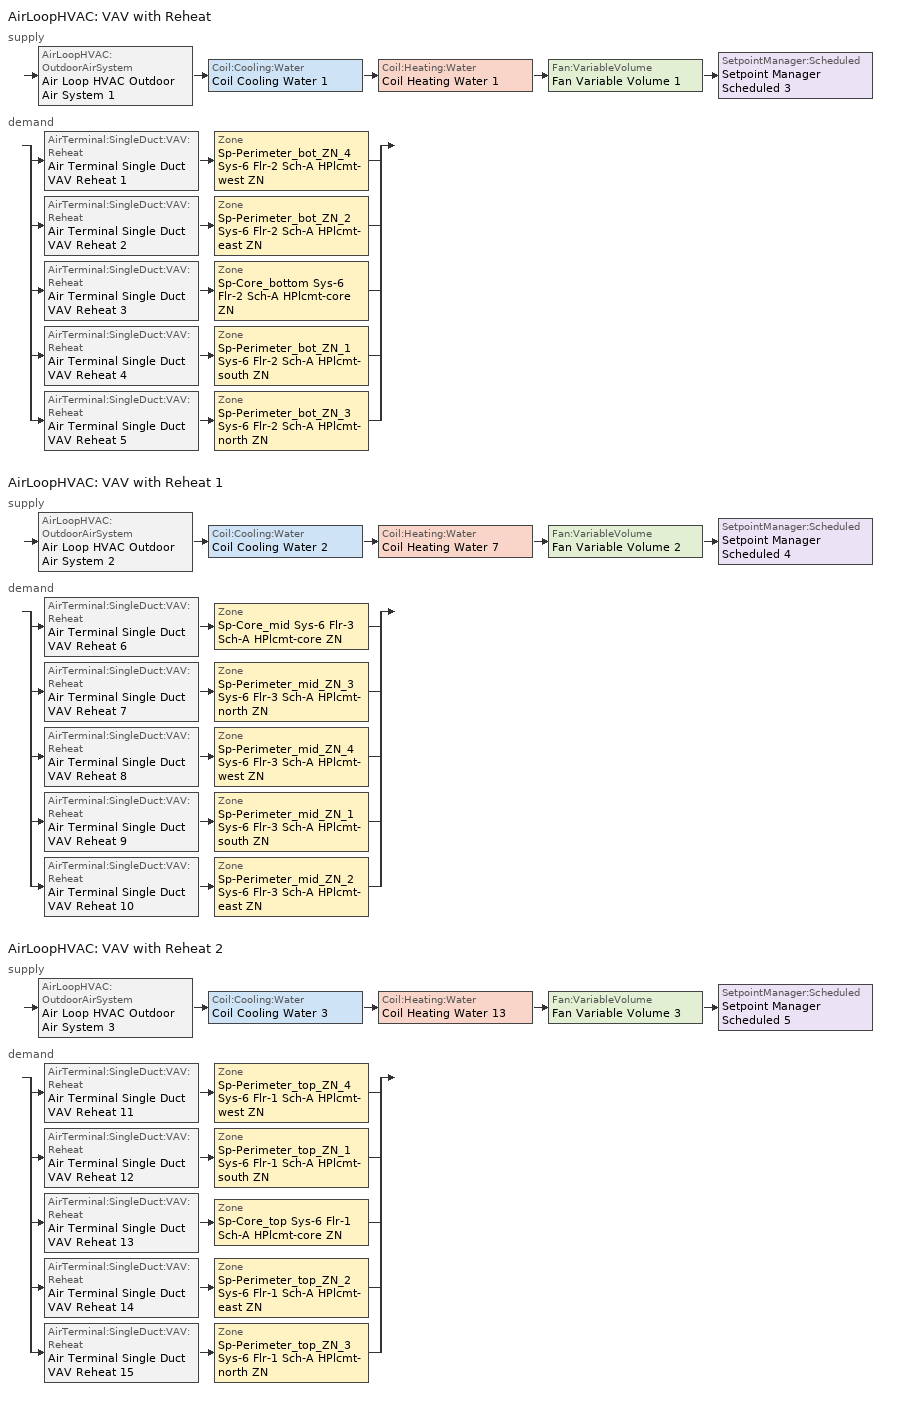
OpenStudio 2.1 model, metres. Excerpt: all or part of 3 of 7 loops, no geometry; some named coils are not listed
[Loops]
AirLoopHVAC 'VAV with Reheat'
 supply: AirLoopHVAC:OutdoorAirSystem 'Air Loop HVAC Outdoor Air System 1' > Coil:Cooling:Water 'Coil Cooling Water 1' > Coil:Heating:Water 'Coil Heating Water 1' > Fan:VariableVolume 'Fan Variable Volume 1' > SetpointManager:Scheduled 'Setpoint Manager Scheduled 3'
 demand: split
  | AirTerminal:SingleDuct:VAV:Reheat 'Air Terminal Single Duct VAV Reheat 1' > Zone 'Sp-Perimeter_bot_ZN_4 Sys-6 Flr-2 Sch-A HPlcmt-west ZN'
  | AirTerminal:SingleDuct:VAV:Reheat 'Air Terminal Single Duct VAV Reheat 2' > Zone 'Sp-Perimeter_bot_ZN_2 Sys-6 Flr-2 Sch-A HPlcmt-east ZN'
  | AirTerminal:SingleDuct:VAV:Reheat 'Air Terminal Single Duct VAV Reheat 3' > Zone 'Sp-Core_bottom Sys-6 Flr-2 Sch-A HPlcmt-core ZN'
  | AirTerminal:SingleDuct:VAV:Reheat 'Air Terminal Single Duct VAV Reheat 4' > Zone 'Sp-Perimeter_bot_ZN_1 Sys-6 Flr-2 Sch-A HPlcmt-south ZN'
  | AirTerminal:SingleDuct:VAV:Reheat 'Air Terminal Single Duct VAV Reheat 5' > Zone 'Sp-Perimeter_bot_ZN_3 Sys-6 Flr-2 Sch-A HPlcmt-north ZN'
AirLoopHVAC 'VAV with Reheat 1'
 supply: AirLoopHVAC:OutdoorAirSystem 'Air Loop HVAC Outdoor Air System 2' > Coil:Cooling:Water 'Coil Cooling Water 2' > Coil:Heating:Water 'Coil Heating Water 7' > Fan:VariableVolume 'Fan Variable Volume 2' > SetpointManager:Scheduled 'Setpoint Manager Scheduled 4'
 demand: split
  | AirTerminal:SingleDuct:VAV:Reheat 'Air Terminal Single Duct VAV Reheat 6' > Zone 'Sp-Core_mid Sys-6 Flr-3 Sch-A HPlcmt-core ZN'
  | AirTerminal:SingleDuct:VAV:Reheat 'Air Terminal Single Duct VAV Reheat 7' > Zone 'Sp-Perimeter_mid_ZN_3 Sys-6 Flr-3 Sch-A HPlcmt-north ZN'
  | AirTerminal:SingleDuct:VAV:Reheat 'Air Terminal Single Duct VAV Reheat 8' > Zone 'Sp-Perimeter_mid_ZN_4 Sys-6 Flr-3 Sch-A HPlcmt-west ZN'
  | AirTerminal:SingleDuct:VAV:Reheat 'Air Terminal Single Duct VAV Reheat 9' > Zone 'Sp-Perimeter_mid_ZN_1 Sys-6 Flr-3 Sch-A HPlcmt-south ZN'
  | AirTerminal:SingleDuct:VAV:Reheat 'Air Terminal Single Duct VAV Reheat 10' > Zone 'Sp-Perimeter_mid_ZN_2 Sys-6 Flr-3 Sch-A HPlcmt-east ZN'
AirLoopHVAC 'VAV with Reheat 2'
 supply: AirLoopHVAC:OutdoorAirSystem 'Air Loop HVAC Outdoor Air System 3' > Coil:Cooling:Water 'Coil Cooling Water 3' > Coil:Heating:Water 'Coil Heating Water 13' > Fan:VariableVolume 'Fan Variable Volume 3' > SetpointManager:Scheduled 'Setpoint Manager Scheduled 5'
 demand: split
  | AirTerminal:SingleDuct:VAV:Reheat 'Air Terminal Single Duct VAV Reheat 11' > Zone 'Sp-Perimeter_top_ZN_4 Sys-6 Flr-1 Sch-A HPlcmt-west ZN'
  | AirTerminal:SingleDuct:VAV:Reheat 'Air Terminal Single Duct VAV Reheat 12' > Zone 'Sp-Perimeter_top_ZN_1 Sys-6 Flr-1 Sch-A HPlcmt-south ZN'
  | AirTerminal:SingleDuct:VAV:Reheat 'Air Terminal Single Duct VAV Reheat 13' > Zone 'Sp-Core_top Sys-6 Flr-1 Sch-A HPlcmt-core ZN'
  | AirTerminal:SingleDuct:VAV:Reheat 'Air Terminal Single Duct VAV Reheat 14' > Zone 'Sp-Perimeter_top_ZN_2 Sys-6 Flr-1 Sch-A HPlcmt-east ZN'
  | AirTerminal:SingleDuct:VAV:Reheat 'Air Terminal Single Duct VAV Reheat 15' > Zone 'Sp-Perimeter_top_ZN_3 Sys-6 Flr-1 Sch-A HPlcmt-north ZN'
[Sizing:Zone] Zone Cooling Design Supply Air Temperature Input Method=SupplyAirTemperature; Zone Cooling Design Supply Air Temperature {C}=13; Zone Cooling Design Supply Air Temperature Difference {deltaC}=11.11; Zone Heating Design Supply Air Temperature Input Method=SupplyAirTemperature; Zone Heating Design Supply Air Temperature {C}=43; Zone Heating Design Supply Air Temperature Difference {deltaC}=11.11; Zone Cooling Design Supply Air Humidity Ratio {kg-H2O/kg-air}=0.0085; Zone Heating Design Supply Air Humidity Ratio {kg-H2O/kg-air}=0.008; Zone Heating Sizing Factor=1.3; Zone Cooling Sizing Factor=1.1; Cooling Design Air Flow Method=DesignDay; Heating Design Air Flow Method=DesignDay; Account for Dedicated Outdoor Air System=No; Dedicated Outdoor Air System Control Strategy=NeutralSupplyAir; Dedicated Outdoor Air Low Setpoint Temperature for Design {C}=autosize; Dedicated Outdoor Air High Setpoint Temperature for Design {C}=autosize
Sp-Perimeter_top_ZN_3 Sys-6 Flr-1 Sch-A HPlcmt-north ZN; Sp-Perimeter_top_ZN_2 Sys-6 Flr-1 Sch-A HPlcmt-east ZN; Sp-Perimeter_top_ZN_4 Sys-6 Flr-1 Sch-A HPlcmt-west ZN; Sp-Perimeter_top_ZN_1 Sys-6 Flr-1 Sch-A HPlcmt-south ZN; Sp-Core_top Sys-6 Flr-1 Sch-A HPlcmt-core ZN; Sp-Perimeter_bot_ZN_3 Sys-6 Flr-2 Sch-A HPlcmt-north ZN; Sp-Perimeter_bot_ZN_2 Sys-6 Flr-2 Sch-A HPlcmt-east ZN; Sp-Perimeter_bot_ZN_4 Sys-6 Flr-2 Sch-A HPlcmt-west ZN; Sp-Perimeter_bot_ZN_1 Sys-6 Flr-2 Sch-A HPlcmt-south ZN; Sp-Core_bottom Sys-6 Flr-2 Sch-A HPlcmt-core ZN; Sp-Perimeter_mid_ZN_3 Sys-6 Flr-3 Sch-A HPlcmt-north ZN; Sp-Perimeter_mid_ZN_2 Sys-6 Flr-3 Sch-A HPlcmt-east ZN; Sp-Perimeter_mid_ZN_4 Sys-6 Flr-3 Sch-A HPlcmt-west ZN; Sp-Perimeter_mid_ZN_1 Sys-6 Flr-3 Sch-A HPlcmt-south ZN; Sp-Core_mid Sys-6 Flr-3 Sch-A HPlcmt-core ZN
[Zone equipment]
Sp-Perimeter_top_ZN_3 Sys-6 Flr-1 Sch-A HPlcmt-north ZN: Air Terminal Single Duct VAV Reheat 15, Zone HVAC Baseboard Convective Water 15
Sp-Perimeter_top_ZN_2 Sys-6 Flr-1 Sch-A HPlcmt-east ZN: Air Terminal Single Duct VAV Reheat 14, Zone HVAC Baseboard Convective Water 14
Sp-Perimeter_top_ZN_4 Sys-6 Flr-1 Sch-A HPlcmt-west ZN: Air Terminal Single Duct VAV Reheat 11, Zone HVAC Baseboard Convective Water 11
Sp-Perimeter_top_ZN_1 Sys-6 Flr-1 Sch-A HPlcmt-south ZN: Air Terminal Single Duct VAV Reheat 12, Zone HVAC Baseboard Convective Water 12
Sp-Core_top Sys-6 Flr-1 Sch-A HPlcmt-core ZN: Air Terminal Single Duct VAV Reheat 13, Zone HVAC Baseboard Convective Water 13
Sp-Perimeter_bot_ZN_3 Sys-6 Flr-2 Sch-A HPlcmt-north ZN: Air Terminal Single Duct VAV Reheat 5, Zone HVAC Baseboard Convective Water 5
Sp-Perimeter_bot_ZN_2 Sys-6 Flr-2 Sch-A HPlcmt-east ZN: Air Terminal Single Duct VAV Reheat 2, Zone HVAC Baseboard Convective Water 2
Sp-Perimeter_bot_ZN_4 Sys-6 Flr-2 Sch-A HPlcmt-west ZN: Air Terminal Single Duct VAV Reheat 1, Zone HVAC Baseboard Convective Water 1
Sp-Perimeter_bot_ZN_1 Sys-6 Flr-2 Sch-A HPlcmt-south ZN: Air Terminal Single Duct VAV Reheat 4, Zone HVAC Baseboard Convective Water 4
Sp-Core_bottom Sys-6 Flr-2 Sch-A HPlcmt-core ZN: Air Terminal Single Duct VAV Reheat 3, Zone HVAC Baseboard Convective Water 3
Sp-Perimeter_mid_ZN_3 Sys-6 Flr-3 Sch-A HPlcmt-north ZN: Air Terminal Single Duct VAV Reheat 7, Zone HVAC Baseboard Convective Water 7
Sp-Perimeter_mid_ZN_2 Sys-6 Flr-3 Sch-A HPlcmt-east ZN: Air Terminal Single Duct VAV Reheat 10, Zone HVAC Baseboard Convective Water 10
Sp-Perimeter_mid_ZN_4 Sys-6 Flr-3 Sch-A HPlcmt-west ZN: Air Terminal Single Duct VAV Reheat 8, Zone HVAC Baseboard Convective Water 8
Sp-Perimeter_mid_ZN_1 Sys-6 Flr-3 Sch-A HPlcmt-south ZN: Air Terminal Single Duct VAV Reheat 9, Zone HVAC Baseboard Convective Water 9
Sp-Core_mid Sys-6 Flr-3 Sch-A HPlcmt-core ZN: Air Terminal Single Duct VAV Reheat 6, Zone HVAC Baseboard Convective Water 6
[SetpointManager:Scheduled] Control Variable=Temperature
Name | Schedule
Setpoint Manager Scheduled 3 | Supply Air Temp
Setpoint Manager Scheduled 4 | Supply Air Temp 1
Setpoint Manager Scheduled 5 | Supply Air Temp 2
[AirLoopHVAC] Design Supply Air Flow Rate {m3/s}=AutoSize
Name | Availability Schedule | Availability Manager
VAV with Reheat | VAV with Reheat Occ Sch | Availability Manager Night Cycle 1
VAV with Reheat 1 | VAV with Reheat 1 Occ Sch | Availability Manager Night Cycle 2
VAV with Reheat 2 | VAV with Reheat 2 Occ Sch | Availability Manager Night Cycle 3
[Sizing:System] Type of Load to Size On=Sensible; Design Outdoor Air Flow Rate {m3/s}=Autosize; Minimum System Air Flow Ratio=0.3; Preheat Design Temperature {C}=7; Preheat Design Humidity Ratio {kg-H2O/kg-Air}=0.008; Precool Design Temperature {C}=13; Precool Design Humidity Ratio {kg-H2O/kg-Air}=0.008; Central Cooling Design Supply Air Temperature {C}=13; Central Heating Design Supply Air Temperature {C}=13.1; Sizing Option=NonCoincident; 100% Outdoor Air in Cooling=No; 100% Outdoor Air in Heating=No; Central Cooling Design Supply Air Humidity Ratio {kg-H2O/kg-Air}=0.0085; Central Heating Design Supply Air Humidity Ratio {kg-H2O/kg-Air}=0.008; Cooling Design Air Flow Method=DesignDay; Cooling Design Air Flow Rate {m3/s}=0; Heating Design Air Flow Method=DesignDay; Heating Design Air Flow Rate {m3/s}=0; System Outdoor Air Method=ZoneSum; Zone Maximum Outdoor Air Fraction=1; Cooling Supply Air Flow Rate Per Floor Area {m3/s-m2}=0.00996765; Cooling Fraction of Autosized Cooling Supply Air Flow Rate=1; Cooling Supply Air Flow Rate Per Unit Cooling Capacity {m3/s-W}=3.94755e-05; Heating Supply Air Flow Rate Per Floor Area {m3/s-m2}=0.00996765; Heating Fraction of Autosized Heating Supply Air Flow Rate=1; Heating Fraction of Autosized Cooling Supply Air Flow Rate=1; Heating Supply Air Flow Rate Per Unit Heating Capacity {m3/s-W}=3.15882e-05; Cooling Design Capacity Method=CoolingDesignCapacity; Cooling Design Capacity {W}=autosize; Cooling Design Capacity Per Floor Area {W/m2}=234.7; Fraction of Autosized Cooling Design Capacity=1; Heating Design Capacity Method=HeatingDesignCapacity; Heating Design Capacity {W}=autosize; Heating Design Capacity Per Floor Area {W/m2}=157; Fraction of Autosized Heating Design Capacity=1; Central Cooling Capacity Control Method=OnOff
VAV with Reheat; VAV with Reheat 1; VAV with Reheat 2
[Fan:VariableVolume] Availability Schedule=Always On Discrete; Fan Efficiency=0.549965; Pressure Rise {Pa}=1458.33; Maximum Flow Rate {m3/s}=Autosize; Fan Power Minimum Flow Rate Input Method=Fraction; Fan Power Minimum Flow Fraction=0.5; Fan Power Minimum Air Flow Rate {m3/s}=0; Motor Efficiency=0.8461; Motor In Airstream Fraction=1; Fan Power Coefficient 1=-4.1457; Fan Power Coefficient 2=16.803; Fan Power Coefficient 3=-19.471; Fan Power Coefficient 4=7.8488; Fan Power Coefficient 5=0
Fan Variable Volume 1; Fan Variable Volume 2; Fan Variable Volume 3
[Controller:OutdoorAir] Minimum Outdoor Air Flow Rate {m3/s}=0; Maximum Outdoor Air Flow Rate {m3/s}=Autosize; Economizer Control Type=DifferentialEnthalpy; Economizer Control Action Type=ModulateFlow; Lockout Type=NoLockout; Minimum Limit Type=FixedMinimum; High Humidity Control=No; Heat Recovery Bypass Control Type=BypassWhenWithinEconomizerLimits
Name | Minimum Outdoor Air Schedule | Controller Mechanical Ventilation
Controller Outdoor Air 1 | VAV with Reheat Occ Sch | Controller Mechanical Ventilation 1
Controller Outdoor Air 2 | VAV with Reheat 1 Occ Sch | Controller Mechanical Ventilation 2
Controller Outdoor Air 3 | VAV with Reheat 2 Occ Sch | Controller Mechanical Ventilation 3
[Controller:MechanicalVentilation] Availability Schedule=Always On Discrete; System Outdoor Air Method=ZoneSum
Controller Mechanical Ventilation 1; Controller Mechanical Ventilation 2; Controller Mechanical Ventilation 3
[AirLoopHVAC:OutdoorAirSystem]
Name | Controller
Air Loop HVAC Outdoor Air System 1 | Controller Outdoor Air 1
Air Loop HVAC Outdoor Air System 2 | Controller Outdoor Air 2
Air Loop HVAC Outdoor Air System 3 | Controller Outdoor Air 3
[AirTerminal:SingleDuct:VAV:Reheat] Availability Schedule=Always On Discrete; Maximum Air Flow Rate {m3/s}=AutoSize; Zone Minimum Air Flow Input Method=Constant; Constant Minimum Air Flow Fraction=0.3; Maximum Hot Water or Steam Flow Rate {m3/s}=AutoSize; Minimum Hot Water or Steam Flow Rate {m3/s}=0; Convergence Tolerance=0.001; Damper Heating Action=Normal; Maximum Flow per Zone Floor Area During Reheat {m3/s-m2}=AutoSize; Maximum Flow Fraction During Reheat=AutoSize; Maximum Reheat Air Temperature {C}=43; Control For Outdoor Air=No
Name | Fixed Minimum Air Flow Rate {m3/s} | Reheat Coil
Air Terminal Single Duct VAV Reheat 1 | 0.262507 | Coil Heating Water 2
Air Terminal Single Duct VAV Reheat 2 | 0.262524 | Coil Heating Water 3
Air Terminal Single Duct VAV Reheat 3 | 1.96707 | Coil Heating Water 4
Air Terminal Single Duct VAV Reheat 4 | 0.414676 | Coil Heating Water 5
Air Terminal Single Duct VAV Reheat 5 | 0.414676 | Coil Heating Water 6
Air Terminal Single Duct VAV Reheat 6 | 1.96707 | Coil Heating Water 8
Air Terminal Single Duct VAV Reheat 7 | 0.414676 | Coil Heating Water 9
Air Terminal Single Duct VAV Reheat 8 | 0.262507 | Coil Heating Water 10
Air Terminal Single Duct VAV Reheat 9 | 0.414676 | Coil Heating Water 11
Air Terminal Single Duct VAV Reheat 10 | 0.262524 | Coil Heating Water 12
Air Terminal Single Duct VAV Reheat 11 | 0.262507 | Coil Heating Water 14
Air Terminal Single Duct VAV Reheat 12 | 0.414676 | Coil Heating Water 15
Air Terminal Single Duct VAV Reheat 13 | 1.96707 | Coil Heating Water 16
Air Terminal Single Duct VAV Reheat 14 | 0.262524 | Coil Heating Water 17
Air Terminal Single Duct VAV Reheat 15 | 0.414676 | Coil Heating Water 18
[AvailabilityManager:NightCycle] Control Type=CycleOnAny; Thermostat Tolerance {deltaC}=1; Cycling Run Time {s}=3600
Availability Manager Night Cycle 1; Availability Manager Night Cycle 2; Availability Manager Night Cycle 3
[Schedule:Ruleset]
Name | Default Day Schedule | Summer Design Day Schedule | Winter Design Day Schedule
Supply Air Temp | Supply Air Temp Default
Supply Air Temp 1 | Supply Air Temp Default 1
Supply Air Temp 2 | Supply Air Temp Default 2
VAV with Reheat Occ Sch | VAV with Reheat Occ Sch Default | VAV with Reheat Occ Sch Summer Design Day | VAV with Reheat Occ Sch Winter Design Day
VAV with Reheat 1 Occ Sch | VAV with Reheat 1 Occ Sch Default | VAV with Reheat 1 Occ Sch Summer Design Day | VAV with Reheat 1 Occ Sch Winter Design Day
VAV with Reheat 2 Occ Sch | VAV with Reheat 2 Occ Sch Default | VAV with Reheat 2 Occ Sch Summer Design Day | VAV with Reheat 2 Occ Sch Winter Design Day
[Schedule:Day]
Supply Air Temp Default; Supply Air Temp Default 1; Supply Air Temp Default 2: 24, 0, 13
VAV with Reheat Occ Sch Default; VAV with Reheat Occ Sch Winter Design Day; VAV with Reheat Occ Sch Summer Design Day; VAV with Reheat 1 Occ Sch Default; VAV with Reheat 1 Occ Sch Winter Design Day; VAV with Reheat 1 Occ Sch Summer Design Day; VAV with Reheat 2 Occ Sch Default; VAV with Reheat 2 Occ Sch Winter Design Day; VAV with Reheat 2 Occ Sch Summer Design Day: 24, 0, 1
VAV with Reheat Occ Sch Monday; VAV with Reheat Occ Sch Tuesday; VAV with Reheat Occ Sch Wednesday; VAV with Reheat Occ Sch Thursday; VAV with Reheat Occ Sch Friday; VAV with Reheat 1 Occ Sch Monday; VAV with Reheat 1 Occ Sch Tuesday; VAV with Reheat 1 Occ Sch Wednesday; VAV with Reheat 1 Occ Sch Thursday; VAV with Reheat 1 Occ Sch Friday; VAV with Reheat 2 Occ Sch Monday; VAV with Reheat 2 Occ Sch Tuesday; VAV with Reheat 2 Occ Sch Wednesday; VAV with Reheat 2 Occ Sch Thursday; VAV with Reheat 2 Occ Sch Friday: 8, 0, 0, 19, 0, 1, 24, 0, 0
VAV with Reheat Occ Sch Saturday; VAV with Reheat Occ Sch Sunday; VAV with Reheat 1 Occ Sch Saturday; VAV with Reheat 1 Occ Sch Sunday; VAV with Reheat 2 Occ Sch Saturday; VAV with Reheat 2 Occ Sch Sunday: 24, 0, 0
[Schedule:Rule] Date Specification Type=DateRange; Start Month=1; Start Day=1; End Month=12
Name | Schedule Ruleset | Rule Order | Day Schedule | Apply Monday | End Day | Apply Tuesday | Apply Wednesday | Apply Thursday | Apply Friday | Apply Saturday | Apply Sunday
VAV with Reheat Occ Sch Monday Rule | VAV with Reheat Occ Sch | 6 | VAV with Reheat Occ Sch Monday | Yes | 25
VAV with Reheat Occ Sch Tuesday Rule | VAV with Reheat Occ Sch | 5 | VAV with Reheat Occ Sch Tuesday |  | 26 | Yes
VAV with Reheat Occ Sch Wednesday Rule | VAV with Reheat Occ Sch | 4 | VAV with Reheat Occ Sch Wednesday |  | 27 |  | Yes
VAV with Reheat Occ Sch Thursday Rule | VAV with Reheat Occ Sch | 3 | VAV with Reheat Occ Sch Thursday |  | 28 |  |  | Yes
VAV with Reheat Occ Sch Friday Rule | VAV with Reheat Occ Sch | 2 | VAV with Reheat Occ Sch Friday |  | 29 |  |  |  | Yes
VAV with Reheat Occ Sch Saturday Rule | VAV with Reheat Occ Sch | 1 | VAV with Reheat Occ Sch Saturday |  | 30 |  |  |  |  | Yes
VAV with Reheat Occ Sch Sunday Rule | VAV with Reheat Occ Sch | 0 | VAV with Reheat Occ Sch Sunday |  | 31 |  |  |  |  |  | Yes
VAV with Reheat 1 Occ Sch Monday Rule | VAV with Reheat 1 Occ Sch | 6 | VAV with Reheat 1 Occ Sch Monday | Yes | 25
VAV with Reheat 1 Occ Sch Tuesday Rule | VAV with Reheat 1 Occ Sch | 5 | VAV with Reheat 1 Occ Sch Tuesday |  | 26 | Yes
VAV with Reheat 1 Occ Sch Wednesday Rule | VAV with Reheat 1 Occ Sch | 4 | VAV with Reheat 1 Occ Sch Wednesday |  | 27 |  | Yes
VAV with Reheat 1 Occ Sch Thursday Rule | VAV with Reheat 1 Occ Sch | 3 | VAV with Reheat 1 Occ Sch Thursday |  | 28 |  |  | Yes
VAV with Reheat 1 Occ Sch Friday Rule | VAV with Reheat 1 Occ Sch | 2 | VAV with Reheat 1 Occ Sch Friday |  | 29 |  |  |  | Yes
VAV with Reheat 1 Occ Sch Saturday Rule | VAV with Reheat 1 Occ Sch | 1 | VAV with Reheat 1 Occ Sch Saturday |  | 30 |  |  |  |  | Yes
VAV with Reheat 1 Occ Sch Sunday Rule | VAV with Reheat 1 Occ Sch | 0 | VAV with Reheat 1 Occ Sch Sunday |  | 31 |  |  |  |  |  | Yes
VAV with Reheat 2 Occ Sch Monday Rule | VAV with Reheat 2 Occ Sch | 6 | VAV with Reheat 2 Occ Sch Monday | Yes | 25
VAV with Reheat 2 Occ Sch Tuesday Rule | VAV with Reheat 2 Occ Sch | 5 | VAV with Reheat 2 Occ Sch Tuesday |  | 26 | Yes
VAV with Reheat 2 Occ Sch Wednesday Rule | VAV with Reheat 2 Occ Sch | 4 | VAV with Reheat 2 Occ Sch Wednesday |  | 27 |  | Yes
VAV with Reheat 2 Occ Sch Thursday Rule | VAV with Reheat 2 Occ Sch | 3 | VAV with Reheat 2 Occ Sch Thursday |  | 28 |  |  | Yes
VAV with Reheat 2 Occ Sch Friday Rule | VAV with Reheat 2 Occ Sch | 2 | VAV with Reheat 2 Occ Sch Friday |  | 29 |  |  |  | Yes
VAV with Reheat 2 Occ Sch Saturday Rule | VAV with Reheat 2 Occ Sch | 1 | VAV with Reheat 2 Occ Sch Saturday |  | 30 |  |  |  |  | Yes
VAV with Reheat 2 Occ Sch Sunday Rule | VAV with Reheat 2 Occ Sch | 0 | VAV with Reheat 2 Occ Sch Sunday |  | 31 |  |  |  |  |  | Yes
[Schedule:Constant]
Always On Discrete: Value=1
